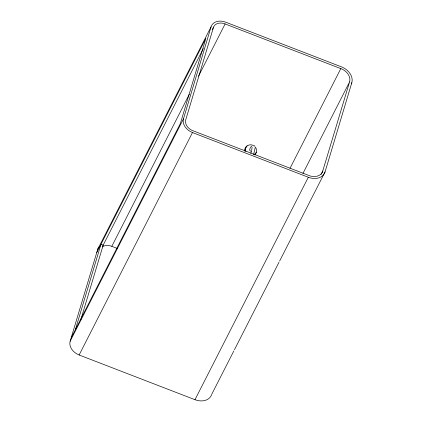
<?xml version="1.0" encoding="UTF-8"?>
<svg xmlns="http://www.w3.org/2000/svg" width="422" height="422" viewBox="0 0 422 422"><rect width="100%" height="100%" fill="white"/><g stroke="black" fill="none" stroke-linecap="round" stroke-linejoin="round"><path stroke-width="0.63" d="M255.131 147.943L253.654 154.426M244.86 151.203C244.011 146.423 250.056 142.831 253.891 145.912M245.884 151.503L245.34 149.24L246.168 146.729M254.593 154.958C256.94 152.922 257.336 149.108 255.036 146.882M349.59 81.889L349.854 80.639A12.212 9.2 27 0 0 342.379 69.229L223.813 23.447A10.276 7.744 27 0 0 213.664 26.707L185.48 120.676A10.276 7.744 27 0 0 191.767 130.277L310.339 176.032A12.212 9.2 27 0 0 322.397 172.16L349.59 81.889L302.938 173.453M251.617 150.512L252.119 147.278M250.858 153.344L251.322 151.704M211.564 394.792A14.585 10.993 27 0 1 194.98 399.703L79.136 354.992A12.655 9.532 27 0 1 70.142 341.256L97.74 249.238A12.655 9.532 27 0 1 98.859 247.012M75.396 329.566L100.99 244.243L103.195 245.092L80.613 320.382M70.142 341.256L183.48 118.814L211.084 26.797A12.655 9.532 27 0 1 225.596 22.139L341.44 66.85A14.585 10.993 27 0 1 351.811 82.686L325.056 171.891L279.596 261.102M97.74 249.238L211.084 26.797M96.738 252.583L205.899 38.344L180.305 123.672L71.144 337.911M212.371 29.466L213.268 27.704M102.346 246.759L203.32 48.583M102.351 246.849A10.276 7.744 27 0 1 110.474 245.889L111.814 246.332L189.267 94.322M198.535 76.124L225.153 23.89M79.136 354.992L192.479 132.55A12.655 9.532 27 0 1 183.48 118.814M251.802 146.091C250.009 147.22 248.157 151.656 251.697 151.25M290.009 168.325L340.849 68.549M351.215 83.862L351.811 82.686M194.98 399.703L308.318 177.261A14.585 10.993 27 0 0 325.056 171.891M321.068 174.508L322.867 170.984M211.712 394.333L233.846 350.904M234.442 349.727L279 262.278M244.966 148.95L245.562 147.911M247.102 145.78L245.567 147.769M244.744 150.279L245.34 149.24M255.822 153.139L256.418 152.099M255.215 154.325L255.816 153.286L254.081 154.668M192.479 132.55L308.318 177.261M111.814 246.332L117.321 248.458M254.271 145.606L254.772 146.154"/></g></svg>
